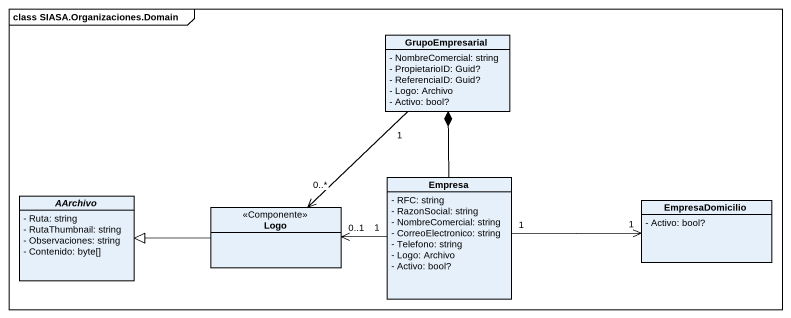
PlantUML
@startuml
mainframe class SIASA.Organizaciones.Domain
hide circle
hide empty members
skinparam classAttributeIconSize 0
class GrupoEmpresarial {
  - NombreComercial: string
  - PropietarioID: Guid?
  - ReferenciaID: Guid?
  - Logo: Archivo
  - Activo: bool?
}
abstract class AArchivo {
  - Ruta: string
  - RutaThumbnail: string
  - Observaciones: string
  - Contenido: byte[]
}
class Logo <<Componente>>
class Empresa {
  - RFC: string
  - RazonSocial: string
  - NombreComercial: string
  - CorreoElectronico: string
  - Telefono: string
  - Logo: Archivo
  - Activo: bool?
}
class EmpresaDomicilio {
  - Activo: bool?
}
GrupoEmpresarial "1" --> "0..*" Logo
Logo -left-|> AArchivo
Empresa -up-* GrupoEmpresarial
Empresa "1" -left-> "0..1" Logo
Empresa "1" -right-> "1" EmpresaDomicilio
@enduml
